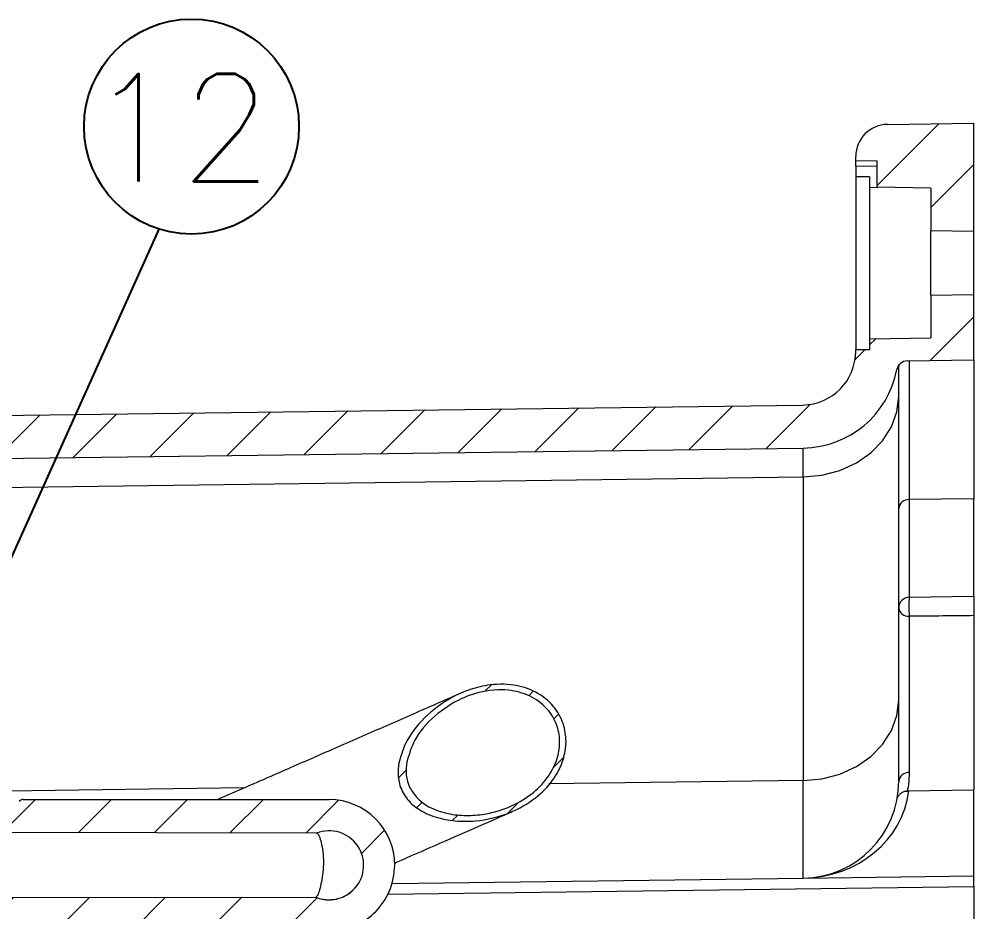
# Model space of a CAD drawing. Extents: x 14808 to 20058, y -13198 to -11680.
# Drawn here: x 18858.58 to 18903, y -12729.27 to -12687.75 of the extents above; entities that cross this region are included whole.
import ezdxf

# ---------------------------------------------------------------- set-up
doc = ezdxf.new("R2010")
doc.units = 0
doc.header["$LTSCALE"] = 7
doc.header["$MEASUREMENT"] = 0
doc.layers.get('0').update_dxf_attribs({"color": 2, "linetype": 'CONTINUOUS'})
doc.layers.add('DWG', color=7, linetype='CONTINUOUS')
doc.styles.add('GHS', font='romans', dxfattribs={"bigfont": 'ghs'})
doc.dimstyles.new('STANDARD$7', dxfattribs={"dimtxt": 3.5, "dimasz": 3, "dimexe": 1, "dimexo": 0.0625, "dimgap": 1, "dimtad": 1, "dimdec": 4, "dimzin": 0, "dimdsep": 46, "dimtxsty": 'GHS', "dimcen": 1, "dimclrt": 2, "dimadec": 0, "dimazin": 0, "dimtfac": 1, "dimtdec": 4, "dimtofl": 0, "dimtmove": 0, "dimatfit": 3, "dimfxl": 1, "dimtolj": 1, "dimtzin": 0, "dimarcsym": 0})
pattern_1 = [(45, (42.88079683324759, 0), (-1.767766952966369, 1.767766952966369), [])]

msp = doc.modelspace()

# ---------------------------------------------------------------- hatches: boundary and pattern name
at = {"linetype": 'Continuous', "lineweight": 0}
h = msp.add_hatch(dxfattribs=at)
h.set_pattern_fill('ANSI31', color=2, scale=20, style=0)
h.set_pattern_definition(pattern_1)
edge = h.paths.add_edge_path(flags=0)
edge.add_line((18901.0035163374, -12697.59191543584), (18903.0035163374, -12697.6268255657))
edge.add_line((18903.0035163374, -12697.6268255657), (18903.0035163374, -12692.59191543584))
edge.add_line((18903.0035163374, -12692.59191543584), (18898.98388194404, -12692.64453533247))
edge.add_arc((18899.0035163374, -12694.14440682383), 1.5, 90.7499999999981, 180)
edge.add_line((18897.5035163374, -12694.14440682383), (18897.5035163374, -12694.34191543584))
edge.add_line((18897.5035163374, -12694.34191543584), (18898.5035163374, -12694.35937050077))
edge.add_line((18898.5035163374, -12694.35937050077), (18898.5035163374, -12695.57302470857))
edge.add_line((18898.5035163374, -12695.57302470857), (18901.0035163374, -12695.61666237089))
edge.add_line((18901.0035163374, -12695.61666237089), (18901.0035163374, -12697.59191543584))
h = msp.add_hatch(dxfattribs=at)
h.set_pattern_fill('ANSI31', color=2, scale=20, style=0)
h.set_pattern_definition(pattern_1)
edge = h.paths.add_edge_path(flags=0)
edge.add_line((18838.0035163374, -12708.91029945306), (18838.0035163374, -12712.27869105357))
edge.add_line((18838.0035163374, -12712.27869105357), (18840.0035163374, -12712.27869105357))
edge.add_line((18840.0035163374, -12712.27869105357), (18840.0035163374, -12708.91029945306))
edge.add_arc((18840.5035163374, -12708.91029945306), 0.5, 90.74999999999841, 180, ccw=False)
edge.add_line((18840.49697153961, -12708.41034228927), (18895.06241951747, -12707.69604144719))
edge.add_arc((18895.0035163374, -12703.19642697311), 4.500000000000001, 270.7500000000011, 349.052841619256)
edge.add_arc((18899.91253004492, -12704.14594496629), 0.5, 91.00000000000739, 169.0528416192551, ccw=False)
edge.add_line((18899.9038038417, -12703.64602111871), (18903.0035163374, -12703.59191543584))
edge.add_line((18903.0035163374, -12703.59191543584), (18903.0035163374, -12700.55700530599))
edge.add_line((18903.0035163374, -12700.55700530599), (18901.0035163374, -12700.59191543584))
edge.add_line((18901.0035163374, -12700.59191543584), (18901.0035163374, -12702.5671685008))
edge.add_line((18901.0035163374, -12702.5671685008), (18898.1535163374, -12702.61691543584))
edge.add_line((18898.1535163374, -12702.61691543584), (18898.1535163374, -12703.10840646974))
edge.add_line((18898.1535163374, -12703.10840646974), (18897.5035163374, -12703.11691543584))
edge.add_line((18897.5035163374, -12703.11691543584), (18897.5035163374, -12703.19642697311))
edge.add_arc((18895.0035163374, -12703.19642697311), 2.5, 270.75000000000114, 360, ccw=False)
edge.add_line((18895.03624032633, -12705.69621279204), (18840.47079234847, -12706.41051363413))
edge.add_arc((18840.5035163374, -12708.91029945306), 2.5, 90.75000000000048, 180)
h = msp.add_hatch(dxfattribs=at)
h.set_pattern_fill('ANSI31', scale=0.5, style=0)
h.set_pattern_definition([(45, (18603.92915200895, -12694.4897842308), (-1.122532015133644, 1.122532015133644), [])])
edge = h.paths.add_edge_path(flags=0)
edge.add_spline(control_points=[(18876.24708961575, -12722.35812753466), (18876.22932620126, -12722.45964859304), (18876.21740809995, -12722.56241692948), (18876.21229065195, -12722.66535320061), (18876.2017044141, -12722.87829290205), (18876.22096225495, -12723.09563598417), (18876.27498266406, -12723.30188142117), (18876.33727721569, -12723.53971684734), (18876.44908368621, -12723.76904637058), (18876.59693520748, -12723.96548014763), (18876.74382927809, -12724.16064186709), (18876.92911783608, -12724.32977449593), (18877.13110133489, -12724.4671376312), (18877.37585819117, -12724.63358968969), (18877.6506383817, -12724.75913257777), (18877.9324111956, -12724.84977631897), (18878.52836314138, -12725.04148861793), (18879.17785235199, -12725.08918757902), (18879.80144265074, -12725.03398371548), (18880.35408396211, -12724.98506067161), (18880.90560696833, -12724.85249698729), (18881.41918965723, -12724.64264297874), (18881.84293268878, -12724.4694981752), (18882.2490531254, -12724.23988172476), (18882.6093053625, -12723.95747137539), (18882.90637271682, -12723.72459316762), (18883.17725503493, -12723.45144589573), (18883.39948210139, -12723.14632886311), (18883.58839576093, -12722.88695102883), (18883.74526855172, -12722.59957245141), (18883.85361612921, -12722.29753597326), (18883.95071410628, -12722.02685958429), (18884.0103911868, -12721.73890890574), (18884.02292179495, -12721.45161687913), (18884.03506523299, -12721.17320158737), (18884.00274091461, -12720.88896475914), (18883.92509520855, -12720.62132006538), (18883.84123239093, -12720.33224499245), (18883.70154706626, -12720.05442139826), (18883.52014860819, -12719.81422987181), (18883.30976672324, -12719.53566109773), (18883.03594562578, -12719.29803308348), (18882.73488780924, -12719.12132629102), (18882.43556014715, -12718.94563501792), (18882.10065486674, -12718.8233019307), (18881.76053099279, -12718.75416277315), (18881.34800669195, -12718.67030631727), (18880.91612711278, -12718.6613257532), (18880.49832531638, -12718.71280257226), (18879.87519807867, -12718.78957727343), (18879.26058344717, -12719.0023575237), (18878.71006044131, -12719.30419577366), (18878.24931714112, -12719.55681001489), (18877.82000839378, -12719.87760529721), (18877.4479866842, -12720.24868236622), (18877.08965557565, -12720.60610359749), (18876.77470584031, -12721.0191221645), (18876.54834051676, -12721.47179186772), (18876.4087751759, -12721.75088497455), (18876.30087172121, -12722.05075328105), (18876.24708961575, -12722.35812753466)], knot_values=[0, 0, 0, 0, 0.0006183803932804787, 0.0006183803932804787, 0.0006183803932804787, 0.001909131110959068, 0.001909131110959068, 0.001909131110959068, 0.003407599191002926, 0.003407599191002926, 0.003407599191002926, 0.004890344074611608, 0.004890344074611608, 0.004890344074611608, 0.006685667956112279, 0.006685667956112279, 0.006685667956112279, 0.01053562106642663, 0.01053562106642663, 0.01053562106642663, 0.01392594719234489, 0.01392594719234489, 0.01392594719234489, 0.01671676153017998, 0.01671676153017998, 0.01671676153017998, 0.0190152623250639, 0.0190152623250639, 0.0190152623250639, 0.0209679286411232, 0.0209679286411232, 0.0209679286411232, 0.02271786092211047, 0.02271786092211047, 0.02271786092211047, 0.02441558857040261, 0.02441558857040261, 0.02441558857040261, 0.02625493243546453, 0.02625493243546453, 0.02625493243546453, 0.02839609716436636, 0.02839609716436636, 0.02839609716436636, 0.03051645467070493, 0.03051645467070493, 0.03051645467070493, 0.03309154780197379, 0.03309154780197379, 0.03309154780197379, 0.03696058018104353, 0.03696058018104353, 0.03696058018104353, 0.04017697857743228, 0.04017697857743228, 0.04017697857743228, 0.04327997791343567, 0.04327997791343567, 0.04327997791343567, 0.04518298428598955, 0.04518298428598955, 0.04518298428598955, 0.04518298428598955], weights=[1, 1, 1, 1, 1, 1, 1, 1, 1, 1, 1, 1, 1, 1, 1, 1, 1, 1, 1, 1, 1, 1, 1, 1, 1, 1, 1, 1, 1, 1, 1, 1, 1, 1, 1, 1, 1, 1, 1, 1, 1, 1, 1, 1, 1, 1, 1, 1, 1, 1, 1, 1, 1, 1, 1, 1, 1, 1, 1, 1, 1], degree=3, periodic=0)
edge = h.paths.add_edge_path(flags=0)
edge.add_spline(control_points=[(18876.61326903581, -12722.3043050047), (18876.672704602, -12721.94739011631), (18876.81186271706, -12721.60080524171), (18876.99212556815, -12721.28707585418), (18877.23343274606, -12720.86710494686), (18877.55610314314, -12720.48884048768), (18877.91883274299, -12720.16785457757), (18878.29367741415, -12719.8361478242), (18878.72221484334, -12719.5567493125), (18879.17777347581, -12719.34937469955), (18879.43339081852, -12719.23301525923), (18879.7001675753, -12719.13815795845), (18879.97250947091, -12719.06953116238), (18880.42066740578, -12718.95660089458), (18880.89554837503, -12718.91328259351), (18881.35496314127, -12718.96364977073), (18881.68633563496, -12718.99997924541), (18882.01744914432, -12719.0864034288), (18882.31978647531, -12719.22683027307), (18882.62410041532, -12719.36817519439), (18882.90841525248, -12719.57035038206), (18883.13394344009, -12719.81879030933), (18883.3259058077, -12720.0302544157), (18883.48108478351, -12720.28198831712), (18883.58170852242, -12720.54927371146), (18883.67186935281, -12720.788766632), (18883.72111930124, -12721.04710863068), (18883.72796601153, -12721.30291902312), (18883.73487875664, -12721.5611966431), (18883.69921280267, -12721.82313451645), (18883.62837901113, -12722.07160521694), (18883.5502639966, -12722.34561698394), (18883.42808166046, -12722.60949563136), (18883.27564431798, -12722.85021800375), (18883.09739334723, -12723.13170412692), (18882.87436139148, -12723.38777322268), (18882.62592581138, -12723.60978135012), (18882.32526655703, -12723.8784578337), (18881.98132414075, -12724.10329107865), (18881.61880706272, -12724.27982551777), (18881.17824552071, -12724.49436516136), (18880.70025550751, -12724.64301988193), (18880.21645293362, -12724.72084533065), (18879.66072501326, -12724.81024083431), (18879.07858013056, -12724.81017892432), (18878.52806820112, -12724.69286868145), (18878.22337552696, -12724.62794080306), (18877.92227634943, -12724.52512325143), (18877.64895848996, -12724.37562207159), (18877.43534288303, -12724.25877721802), (18877.23456664992, -12724.11004212413), (18877.06907152032, -12723.93144842488), (18876.93098513144, -12723.78243280695), (18876.81494781432, -12723.60877560163), (18876.7335636693, -12723.42263015817), (18876.65209022436, -12723.23628046396), (18876.60338841489, -12723.03294047338), (18876.5877715494, -12722.83015920138), (18876.5742963272, -12722.6551866564), (18876.58444226098, -12722.47741187967), (18876.61326903581, -12722.3043050047)], knot_values=[0, 0, 0, 0, 0.002170978965143115, 0.002170978965143115, 0.002170978965143115, 0.005079629557919518, 0.005079629557919518, 0.005079629557919518, 0.008082290051580145, 0.008082290051580145, 0.008082290051580145, 0.009754927399137065, 0.009754927399137065, 0.009754927399137065, 0.01253608620691833, 0.01253608620691833, 0.01253608620691833, 0.01453223182824377, 0.01453223182824377, 0.01453223182824377, 0.01655077148068392, 0.01655077148068392, 0.01655077148068392, 0.01826281069964524, 0.01826281069964524, 0.01826281069964524, 0.01979087776108268, 0.01979087776108268, 0.01979087776108268, 0.02133135756608489, 0.02133135756608489, 0.02133135756608489, 0.02302987929744431, 0.02302987929744431, 0.02302987929744431, 0.02501714595359157, 0.02501714595359157, 0.02501714595359157, 0.02742493704898895, 0.02742493704898895, 0.02742493704898895, 0.03035716048422588, 0.03035716048422588, 0.03035716048422588, 0.03374219672639883, 0.03374219672639883, 0.03374219672639883, 0.0355980252654251, 0.0355980252654251, 0.0355980252654251, 0.0370482319132489, 0.0370482319132489, 0.0370482319132489, 0.03825715812552159, 0.03825715812552159, 0.03825715812552159, 0.03946743237734468, 0.03946743237734468, 0.03946743237734468, 0.0405057918830901, 0.0405057918830901, 0.0405057918830901, 0.0405057918830901], weights=[1, 1, 1, 1, 1, 1, 1, 1, 1, 1, 1, 1, 1, 1, 1, 1, 1, 1, 1, 1, 1, 1, 1, 1, 1, 1, 1, 1, 1, 1, 1, 1, 1, 1, 1, 1, 1, 1, 1, 1, 1, 1, 1, 1, 1, 1, 1, 1, 1, 1, 1, 1, 1, 1, 1, 1, 1, 1, 1, 1, 1], degree=3, periodic=0)
h = msp.add_hatch(dxfattribs=at)
h.set_pattern_fill('ANSI31', color=2, scale=20, style=0)
h.set_pattern_definition(pattern_1)
edge = h.paths.add_edge_path(flags=0)
edge.add_spline(control_points=[(18872.67361678107, -12730.14191543584), (18872.70234297591, -12730.14191543584), (18872.73109261963, -12730.14306378927), (18872.7597261048, -12730.1453698242)], knot_values=[0, 0, 0, 0, 0.0001723571690640188, 0.0001723571690640188, 0.0001723571690640188, 0.0001723571690640188], weights=[1, 1, 1, 1], degree=3, periodic=0)
edge.add_ellipse((18873.0035163374, -12727.09191543608), major_axis=(7.591287808401079e-15, 3.063255639220649), ratio=0.9956726957257724, start_angle=175.4153875098344, end_angle=270.0000005106252)
edge.add_arc((18873.0035163374, -12727.09191543585), 3.049999999999998, 5.08414498089815e-07, 90)
edge.add_line((18873.0035163374, -12724.04191543584), (18858.76849988932, -12724.04191543584))
edge.add_arc((18858.76849988932, -12724.29191543584), 0.25, 90, 139.4583981264927)
edge.add_line((18858.5785163374, -12724.12941543584), (18856.9785163374, -12724.12941543584))
edge.add_arc((18856.0535163374, -12724.09112318232), 0.9257922535211272, 182.3705216372444, 357.6294783627567, ccw=False)
edge.add_line((18855.1285163374, -12724.12941543584), (18854.944233751, -12724.12941543584))
edge.add_line((18854.944233751, -12724.12941543584), (18854.7535163374, -12724.39191543584))
edge.add_line((18854.7535163374, -12724.39191543584), (18854.09841279407, -12724.39191543584))
edge.add_arc((18854.09841279407, -12724.49191543584), 0.1, 90, 177.0000000000195)
edge.add_line((18853.99854984059, -12724.48668184022), (18853.97310758319, -12724.97214903147))
edge.add_arc((18853.87324462971, -12724.96691543585), 0.1, 270, 356.9999999999995, ccw=False)
edge.add_line((18853.87324462971, -12725.06691543584), (18853.03378804509, -12725.06691543584))
edge.add_arc((18853.03378804509, -12724.96691543585), 0.1, 182.9999999999793, 270, ccw=False)
edge.add_line((18852.93392509161, -12724.97214903147), (18852.9084828342, -12724.48668184022))
edge.add_arc((18852.80861988073, -12724.49191543584), 0.1, 2.999999999982553, 90)
edge.add_line((18852.80861988073, -12724.39191543584), (18852.24841279407, -12724.39191543584))
edge.add_arc((18852.24841279407, -12724.49191543584), 0.1, 90, 177.0000000000186)
edge.add_line((18852.1485498406, -12724.48668184022), (18852.12310758319, -12724.97214903147))
edge.add_arc((18852.02324462971, -12724.96691543585), 0.1, 270, 357.00000000000034, ccw=False)
edge.add_line((18852.02324462971, -12725.06691543584), (18851.18378804509, -12725.06691543584))
edge.add_arc((18851.18378804509, -12724.96691543585), 0.1, 183.0000000000188, 270, ccw=False)
edge.add_line((18851.08392509161, -12724.97214903147), (18851.0584828342, -12724.48668184022))
edge.add_arc((18850.95861988073, -12724.49191543584), 0.1, 2.999999999980519, 90)
edge.add_line((18850.95861988073, -12724.39191543584), (18850.5535163374, -12724.39191543584))
edge.add_arc((18850.5535163374, -12724.64191543584), 0.25, 90, 180)
edge.add_line((18850.3035163374, -12724.64191543584), (18850.3035163374, -12725.56691543584))
edge.add_line((18850.3035163374, -12725.56691543584), (18872.42105077266, -12725.60551785487))
edge.add_arc((18873.0035163374, -12727.10120838101), 1.605103200445933, -41.65358346721712, 111.2773913251244, ccw=False)
edge.add_ellipse((18873.0035163374, -12727.09323029772), major_axis=(-4.000525987170621e-15, -1.61430235545638), ratio=0.9956723654497689, start_angle=-23.07325017505832, end_angle=48.25780693202091, ccw=False)
edge.add_line((18872.37359683004, -12728.57839583966), (18850.3035163374, -12728.61691543584))
edge.add_line((18850.3035163374, -12728.61691543584), (18850.3035163374, -12729.54191543584))
edge.add_arc((18850.5535163374, -12729.54191543584), 0.25, 180, 270.0000000000008)
edge.add_line((18850.5535163374, -12729.79191543584), (18850.95861988073, -12729.79191543584))
edge.add_arc((18850.95861988073, -12729.69191543584), 0.1, 270.0000000000008, 357.0000000000203)
edge.add_line((18851.0584828342, -12729.69714903147), (18851.08392509161, -12729.21168184022))
edge.add_arc((18851.18378804509, -12729.21691543585), 0.1, 89.9999999999992, 176.9999999999763, ccw=False)
edge.add_line((18851.18378804509, -12729.11691543584), (18852.02324462971, -12729.11691543584))
edge.add_arc((18852.02324462971, -12729.21691543585), 0.1, 3.0000000000009095, 89.9999999999992, ccw=False)
edge.add_line((18852.12310758319, -12729.21168184022), (18852.14854984059, -12729.69714903147))
edge.add_arc((18852.24841279407, -12729.69191543584), 0.1, 182.9999999999862, 270.0000000000008)
edge.add_line((18852.24841279407, -12729.79191543584), (18852.80861988073, -12729.79191543584))
edge.add_arc((18852.80861988073, -12729.69191543584), 0.1, 270.0000000000008, 357.0000000000203)
edge.add_line((18852.9084828342, -12729.69714903147), (18852.93392509161, -12729.21168184022))
edge.add_arc((18853.03378804509, -12729.21691543585), 0.1, 89.9999999999992, 177.0000000000178, ccw=False)
edge.add_line((18853.03378804509, -12729.11691543584), (18853.87324462971, -12729.11691543584))
edge.add_arc((18853.87324462971, -12729.21691543585), 0.1, 3.000000000001819, 89.9999999999992, ccw=False)
edge.add_line((18853.97310758319, -12729.21168184022), (18853.99854984059, -12729.69714903147))
edge.add_arc((18854.09841279407, -12729.69191543584), 0.1, 182.9999999999854, 270.0000000000008)
edge.add_line((18854.09841279407, -12729.79191543584), (18854.7535163374, -12729.79191543584))
edge.add_line((18854.7535163374, -12729.79191543584), (18854.944233751, -12730.05441543584))
edge.add_line((18854.944233751, -12730.05441543584), (18855.1285163374, -12730.05441543584))
edge.add_arc((18856.0535163374, -12730.09270768937), 0.9257922535211272, 2.370521637243087, 177.6294783627548, ccw=False)
edge.add_line((18856.9785163374, -12730.05441543584), (18858.5785163374, -12730.05441543584))
edge.add_arc((18858.76849988932, -12729.89191543584), 0.25, 220.5416018735081, 270.0000000000008)
edge.add_line((18858.76849988932, -12730.14191543584), (18872.67361678107, -12730.14191543584))

# ---------------------------------------------------------------- linework, layer by layer
at = {"color": 7, "linetype": 'Continuous', "lineweight": 15}
for p, q in [((18898.98388194404, -12692.64453533247), (18903.0035163374, -12692.59191543584)), ((18903.0035163374, -12697.6268255657), (18903.0035163374, -12692.59191543584)), ((18897.5035163374, -12694.34191543584), (18897.5035163374, -12694.14440682383)), ((18898.5035163374, -12694.35937050077), (18897.5035163374, -12694.34191543584)), ((18897.5035163374, -12694.59187735963), (18897.5035163374, -12694.34191543584)), ((18898.5035163374, -12695.57302470857), (18898.5035163374, -12694.35937050077)), ((18898.5035163374, -12694.60933242456), (18897.5035163374, -12694.59187735963)), ((18897.5035163374, -12694.59187735963), (18897.5035163374, -12695.08442245394)), ((18897.5035163374, -12695.08442245394), (18897.5035163374, -12703.11691543584)), ((18898.1535163374, -12695.09192095553), (18898.1535163374, -12695.58572368165)), ((18898.5035163374, -12695.59123642029), (18898.1535163374, -12695.58572368165)), ((18898.1535163374, -12695.58572368165), (18898.1535163374, -12702.61691543584)), ((18898.5035163374, -12695.57302470857), (18898.5035163374, -12695.59123642029)), ((18901.0035163374, -12695.61666237089), (18898.5035163374, -12695.57302470857)), ((18901.0035163374, -12695.61666237089), (18901.0035163374, -12697.59191543584)), ((18903.0035163374, -12697.6268255657), (18901.0035163374, -12697.59191543584)), ((18901.0035163374, -12700.59191543584), (18901.0035163374, -12697.59191543584)), ((18903.0035163374, -12700.55700530599), (18903.0035163374, -12697.6268255657)), ((18901.0035163374, -12700.59191543584), (18903.0035163374, -12700.55700530599)), ((18901.0035163374, -12700.59191543584), (18901.0035163374, -12702.5671685008)), ((18903.0035163374, -12703.59191543584), (18903.0035163374, -12700.55700530599)), ((18898.1535163374, -12702.61691543584), (18901.0035163374, -12702.5671685008)), ((18898.1535163374, -12702.61691543584), (18898.1535163374, -12703.10840646974)), ((18897.5035163374, -12703.11691543584), (18898.1535163374, -12703.10840646974)), ((18897.5035163374, -12703.19642697311), (18897.5035163374, -12703.11691543584)), ((18899.9038038417, -12703.64602111871), (18903.0035163374, -12703.59191543584)), ((18903.0035163374, -12703.59191543584), (18903.0035163374, -12710.05783323628)), ((18899.42507637688, -12704.0309223643), (18899.42162867416, -12704.05099316697)), ((18899.5035163374, -12705.29561843565), (18899.5035163374, -12703.81869801335)), ((18899.5035163374, -12719.41788234053), (18899.5035163374, -12705.29561843565)), ((18840.47079234847, -12706.41051363413), (18895.03624032633, -12705.69621279204)), ((18840.49697153961, -12708.41034228927), (18895.06241951747, -12707.69604144719)), ((18845.55983255316, -12709.68754834413), (18895.06241951747, -12709.03952398322)), ((18895.06241951747, -12709.03952398322), (18895.06241951747, -12723.1617878881)), ((18903.0035163374, -12710.05783323628), (18899.99697153961, -12710.09719106363)), ((18903.0035163374, -12714.59208679538), (18903.0035163374, -12710.05783323628)), ((18899.99697153961, -12714.63144462273), (18903.0035163374, -12714.59208679538)), ((18899.99479013418, -12715.52328267762), (18899.99479013418, -12722.79029792491)), ((18903.0035163374, -12715.49195057708), (18903.0035163374, -12723.59191543584)), ((18899.5035163374, -12723.19642697311), (18899.5035163374, -12719.41788234053)), ((18899.91062461505, -12723.64590206167), (18903.0035163374, -12723.59191543584)), ((18903.0035163374, -12727.59208679538), (18903.0035163374, -12723.59191543584)), ((18858.76849988932, -12724.04191543584), (18873.0035163374, -12724.04191543584)), ((18872.42105077266, -12725.60551785487), (18850.3035163374, -12725.56691543584)), ((18875.93243227373, -12727.94646669803), (18895.06241951747, -12727.69604144719)), ((18895.06241951747, -12727.69604144719), (18903.0035163374, -12727.59208679538)), ((18903.0035163374, -12728.09204395916), (18903.0035163374, -12727.59208679538)), ((18903.0035163374, -12728.09204395916), (18903.0035163374, -12733.55191543837)), ((18850.3035163374, -12728.61691543584), (18872.37359683004, -12728.57839583966)), ((18872.37359683004, -12728.57839583966), (18872.38167403853, -12728.57788937114))]:
    msp.add_line(p, q, dxfattribs=at)
at = {"color": 8, "linetype": 'Continuous', "lineweight": 15}
for p, q in [((18899.99697153961, -12703.6443948705), (18899.99697153961, -12710.09719106363)), ((18895.06241951747, -12723.1617878881), (18883.23357700845, -12723.31663591882)), ((18869.05808545106, -12723.50220326834), (18858.0535163374, -12723.64626096925)), ((18875.7378910849, -12728.44897054549), (18903.0035163374, -12728.09204395916))]:
    msp.add_line(p, q, dxfattribs=at)
at = {"color": 7, "linetype": 'Continuous', "lineweight": 15, "flags": 128}
for points in [[(18895.06241951747, -12709.03952398322), (18895.93191549064, -12708.95929329432), (18896.76632388623, -12708.74059901963), (18897.53410937896, -12708.39170641048), (18898.2062545651, -12707.92580138634), (18898.75735663567, -12707.36049219108), (18899.16658744084, -12706.71714391336), (18899.41848066146, -12706.02007102237), (18899.5035163374, -12705.29561843565)], [(18895.06241951747, -12723.1617878881), (18895.93191549064, -12723.0815571992), (18896.76632388623, -12722.86286292451), (18897.53410937896, -12722.51397031535), (18898.2062545651, -12722.04806529122), (18898.75735663567, -12721.48275609596), (18899.16658744084, -12720.83940781824), (18899.41848066146, -12720.14233492725), (18899.5035163374, -12719.41788234053)]]:
    msp.add_lwpolyline(points, dxfattribs=at)
msp.add_circle((18866.60093646996, -12692.75044691845), 5)
at = {"color": 7, "linetype": 'Continuous', "lineweight": 15}
for centre, radius, start, end in [((18899.0035163374, -12694.14440682383), 1.5, 90.7500000000224, 180), ((18895.0035163374, -12703.19642697311), 2.500000000000001, 270.7500000000224, 0), ((18899.91253004492, -12704.14594496629), 0.5000000000000451, 90.99999999997611, 169.0528416192697), ((18895.0035163374, -12703.19642697311), 4.500000000000013, 270.7500000000224, 349.0528416192697), ((18899.96387049881, -12710.55859398204), 0.4625887288028215, 85.8966312102029, 174.3660652221797), ((18900.0035163374, -12715.13140178651), 0.5000000000000014, 90.7500000000224, 180), ((18905.3716971933, -12715.09051271344), 5.394295075747556, 175.1180799535089, 184.6016335644337), ((18899.95334378641, -12715.07136275119), 0.4538165043817792, 187.6024076721863, 275.2400351594086), ((18899.95926440307, -12723.24752331575), 0.4586034622612484, 85.5571296391631, 173.6029789751504), ((18895.0035163374, -12723.19642697311), 4.500000000000004, 270.7500000000224, 0), ((18858.76849988932, -12724.29191543584), 0.25, 90, 139.4583981265355), ((18873.0035163374, -12727.09191543585), 3.050000000000011, 5.083871882831146e-07, 90), ((18873.0035163374, -12727.10120838101), 1.605103200445946, 318.3464165327894, 111.2773913250827), ((18873.003424658, -12727.08972281042), 1.612827810178711, 247.3250039178789, 318.0437126137398)]:
    msp.add_arc(centre, radius, start, end, dxfattribs=at)
for centre, major_axis, ratio, start_param, end_param in [((18551.36556713843, -12699.09191543584), (490.184023976963, 0), 0.01154609968140589, 0.7848917006945438, 0.7867661869502681), ((18895.0035163374, -12715.69749797019), (0.05890399282031936, 8.001456525325576), 0.002228356185393757, 5.695280162050679, 6.283230886749193), ((18900.0035163374, -12687.62904559294), (0.006544799724224504, 27.00239902980109), 7.33791685662719e-05, 2.553642907262349, 3.141593632162918), ((18895.0035163374, -12700.69449917836), (-0.05890305158749241, 27.00154226980781), 0.0006604513234359078, 3.141599858435611, 3.729550583132683), ((18873.0035163374, -12727.09191543608), (0, 3.063255639220653), 0.9956726957257755, 3.061576070708345, 4.712388989296778), ((18873.0035163374, -12727.09323029772), (0, -1.614302355456374), 0.9956723654497639, 5.880481122488485, 7.125442927935085)]:
    msp.add_ellipse(centre, major_axis=major_axis, ratio=ratio, start_param=start_param, end_param=end_param, dxfattribs=at)
at = {"color": 8, "linetype": 'Continuous', "lineweight": 15}
msp.add_ellipse((18895.0035163374, -12723.19642697311), major_axis=(4.993027961357711, 0.06536231643880086), ratio=0.9011795064851779, start_param=4.712388980384707, end_param=6.168845969466314, dxfattribs=at)
at = {"color": 7, "linetype": 'Continuous', "lineweight": 15}
for points, knots in [([(18899.42560828485, -12704.03316066048), (18899.4258162904, -12704.03222522669), (18899.42624476477, -12704.03029830982), (18899.42845322231, -12704.02099038743), (18899.43368355078, -12704.00197844535), (18899.44694234565, -12703.96097338831), (18899.47845764633, -12703.88848027427), (18899.52178855515, -12703.83694613819), (18899.54597593335, -12703.80817970626)], [0, 0, 0, 0, 0.1216150191643462, 0.2505169642216323, 0.3185598050614266, 0.406366450057982, 0.6686328633891553, 1, 1, 1, 1]), ([(18903.0035163374, -12714.59208679538), (18903.0035163374, -12714.59761861034), (18903.0035163374, -12714.60868240985), (18903.0035163374, -12714.6949617003), (18903.0035163374, -12714.82200610221), (18903.0035163374, -12714.98045738195), (18903.0035163374, -12715.15124402213), (18903.0035163374, -12715.31485177314), (18903.0035163374, -12715.42767812906), (18903.0035163374, -12715.47753421403), (18903.0035163374, -12715.49195057708)], [0, 0, 0, 0, 0.1351877033080067, 0.2703795510048619, 0.4054650021404588, 0.5404032820050271, 0.6752560631736059, 0.8101223407822236, 0.9450950616799206, 1, 1, 1, 1]), ([(18903.0035163374, -12715.49195057708), (18902.52294849229, -12715.49694486308), (18901.52006589862, -12715.50736728846), (18900.51713173898, -12715.51783233867), (18899.99479013418, -12715.52328267762)], [0, 0, 0, 0, 0.4791865450140234, 0.9999999999999999, 0.9999999999999999, 0.9999999999999999, 0.9999999999999999]), ([(18876.24708961557, -12722.35812753474), (18876.3329786621, -12722.05618295574), (18876.5581737977, -12721.2645051673), (18877.42004015071, -12720.18450832622), (18878.49850056715, -12719.36896596799), (18879.56173272658, -12718.89796893313), (18880.59090312312, -12718.65466622992), (18881.69960507014, -12718.67710869251), (18882.76789206652, -12719.06583914155), (18883.54232177224, -12719.73659747439), (18883.96871824625, -12720.58569943879), (18884.06796506871, -12721.46301396211), (18883.88471901523, -12722.34486785502), (18883.40551788172, -12723.22181663074), (18882.58061641654, -12724.05288669949), (18881.35579748457, -12724.74490962628), (18880.05028149872, -12725.05824726294), (18878.8615807723, -12725.0646004526), (18877.94505284092, -12724.89343687471), (18877.15166851212, -12724.53178723494), (18876.55840750516, -12723.99341238964), (18876.2432770115, -12723.34406007586), (18876.18923011813, -12722.77372125919), (18876.23286882582, -12722.46027275355), (18876.24708961575, -12722.35812753466)], [0, 0, 0, 0, 0.04216264465481251, 0.1105475361941956, 0.1815451795834413, 0.2234155611038491, 0.2667548573359204, 0.3236341183009676, 0.3705307363842102, 0.4176984232756593, 0.4583680164525834, 0.4960225976699357, 0.5348777226206511, 0.5782345338390139, 0.6292369705697479, 0.6910873949361027, 0.7660510046978813, 0.8077669004910601, 0.8510484619770669, 0.8910424159024188, 0.9240470837500235, 0.9572668749244162, 0.9860743173555526, 1, 1, 1, 1]), ([(18879.12631387292, -12719.09839690089), (18878.70595428221, -12719.28323596546), (18877.6468592827, -12719.74893755366), (18875.7107752085, -12720.59707924588), (18873.46240232537, -12721.58026839434), (18871.26161137158, -12722.54117610275), (18869.39313732957, -12723.35628790234), (18868.25158112946, -12723.85370279384), (18867.81963726914, -12724.04191543584)], [0, 0, 0, 0, 0.1381739671938444, 0.3481289851724164, 0.5450086092979162, 0.7284493832468437, 0.8972502434297799, 1, 1, 1, 1]), ([(18876.61326903581, -12722.3043050047), (18876.7191768168, -12721.95498805687), (18876.96685705724, -12721.13806124732), (18877.8931726898, -12720.10532045496), (18878.95927183861, -12719.40104613165), (18880.13649615713, -12718.98279172834), (18881.23305953905, -12718.88192682578), (18882.34606496144, -12719.17104428375), (18883.14666519574, -12719.73873365783), (18883.61806532384, -12720.50400736667), (18883.77016980719, -12721.30472011438), (18883.66021020998, -12722.10896492547), (18883.28648834886, -12722.9151215951), (18882.60670630248, -12723.69490063884), (18881.56752493028, -12724.37380805774), (18880.43173465027, -12724.72663926218), (18879.37561383138, -12724.80942899686), (18878.49796942598, -12724.7216444293), (18877.68984571962, -12724.44646484128), (18877.06817318587, -12723.98798271189), (18876.70150547669, -12723.43746068022), (18876.55625892733, -12722.85841860478), (18876.59522176249, -12722.47971669748), (18876.61326903594, -12722.30430500465)], [0, 0, 0, 0, 0.05342923280792969, 0.1249517750736835, 0.1988631510572044, 0.2403353747795098, 0.3085808648700135, 0.357805835193649, 0.4073526265772143, 0.4495252679789015, 0.4873127762743797, 0.5254647356771599, 0.5675384521747606, 0.616736901104489, 0.6762773621151142, 0.7486359871428458, 0.789694097976414, 0.8320988616058184, 0.8781011700862564, 0.9140549532215834, 0.9440541930258844, 0.974086349925386, 1, 1, 1, 1]), ([(18899.43062916308, -12724.01330656062), (18899.43130301903, -12724.01080802335), (18899.43319701699, -12724.00378541788), (18899.4433416289, -12723.97123575083), (18899.47702509934, -12723.89063763891), (18899.55271194812, -12723.78696664281), (18899.68143968251, -12723.69527076294), (18899.80463864726, -12723.64591414014), (18899.88468193973, -12723.65187207806), (18899.90888041766, -12723.65367326619)], [0, 0, 0, 0, 0.02286591043959822, 0.06426891057655729, 0.1725315976634459, 0.4200374318522148, 0.6364539801902481, 0.890093722236864, 1, 1, 1, 1]), ([(18876.03555384935, -12727.00345581202), (18876.06880000832, -12726.98893804116), (18876.74197874356, -12726.69497762802), (18878.00298609194, -12726.14325515631), (18879.7750771175, -12725.36688056226), (18880.97665087361, -12724.83971960901), (18881.48793805568, -12724.61438957229), (18881.52835043737, -12724.59657937917)], [0, 0, 0, 0, 0.01592786754965174, 0.3225124965288911, 0.6405093009382367, 0.9715856844189876, 1, 1, 1, 1]), ([(18872.42105077266, -12725.60551785487), (18872.43032151008, -12725.6073446025), (18872.46852148742, -12725.61487169714), (18872.54108507035, -12725.72843227292), (18872.63441778677, -12726.02673987946), (18872.71320772593, -12726.45003563966), (18872.74708270099, -12726.9402966796), (18872.71645305153, -12727.43262162745), (18872.64508939616, -12727.88409999928), (18872.55612031571, -12728.25812308782), (18872.46370002741, -12728.51818279218), (18872.40856150359, -12728.55831803066), (18872.38167403852, -12728.57788937114)], [0, 0, 0, 0, 0.03516790085966916, 0.1449089706119249, 0.2554013888695817, 0.3657842528430803, 0.4737184627335981, 0.5759801773602589, 0.6778410939830134, 0.7850619731676498, 0.8951887303116405, 0.9999999999999999, 0.9999999999999999, 0.9999999999999999, 0.9999999999999999])]:
    msp.add_open_spline(points, degree=3, knots=knots, dxfattribs=at)
at = {"color": 8, "linetype": 'Continuous', "lineweight": 15}
msp.add_open_spline([(18899.99479013418, -12722.79029792491), (18899.98613177712, -12722.97634187992), (18899.9655186001, -12723.41926158773), (18899.89245704347, -12723.70335420601), (18899.90804291185, -12723.62404670049), (18899.91006364892, -12723.61376433367)], degree=3, knots=[0, 0, 0, 0, 0.3866367877683092, 0.920476309241232, 1, 1, 1, 1], dxfattribs=at)

# ---------------------------------------------------------------- texts
at = {"layer": 'DWG', "style": 'GHS'}
msp.add_text('12', height=5, dxfattribs=at).set_placement((18861.77913384377, -12695.30050960816))

# ---------------------------------------------------------------- leaders
msp.add_leader([(18853.47564311794, -12723.34191535389), (18865.09108093108, -12697.51703230547)], dimstyle='STANDARD$7', override={"dimtxt": 3, "dimexo": 0.3, "dimgap": 2, "dimtad": 0, "dimdec": 1, "dimzin": 8, "dimcen": 0, "dimclrd": 2, "dimclre": 2, "dimazin": 2, "dimtp": 0.1, "dimtfac": 0.5, "dimtdec": 1, "dimfxl": 2.5, "dimarcsym": 1})

doc.saveas('drawing.dxf')
